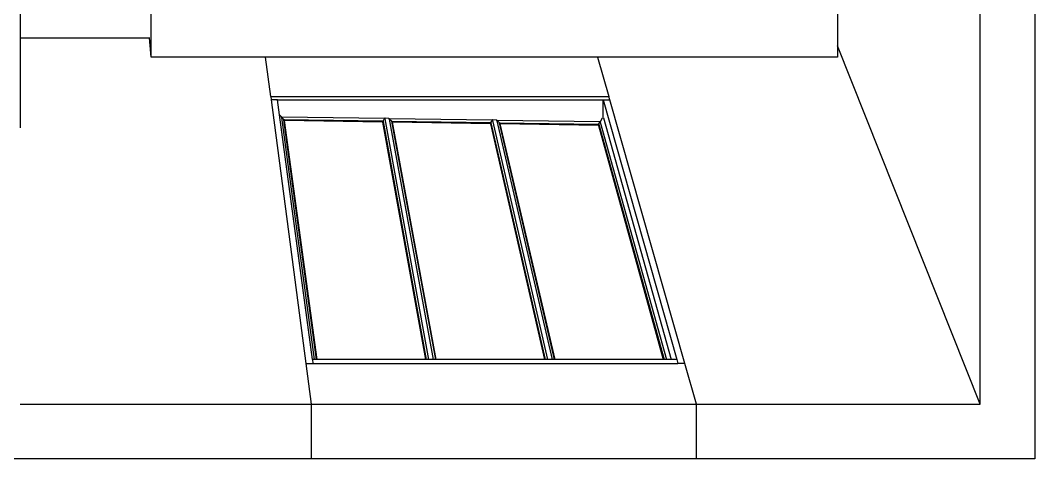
# Model space of a CAD drawing. Header units: millimetres. Extents: x -650 to 3773, y 316 to 2389.
# Drawn here: x 669.1 to 827, y 373.3 to 441.5 of the extents above; entities that cross this region are included whole.
import ezdxf

# ---------------------------------------------------------------- set-up
doc = ezdxf.new("R2010")
doc.units = ezdxf.units.MM

# ---------------------------------------------------------------- blocks, each defined once
blk = doc.blocks.new('A$C1e894cf7')
for p, q in [((0, 338.3), (769.93, 338.3)), ((769.93, 338.3), (769.93, 285.68)), ((761.45, 329.81), (436.16, 329.81)), ((761.45, 329.81), (705.7, 307.6)), ((761.45, 285.68), (761.45, 329.81)), ((678.49, 307.6), (705.7, 307.6)), ((705.7, 307.6), (707.44, 307.6)), ((707.44, 307.6), (707.44, 270.28)), ((761.45, 285.68), (755.13, 283.88)), ((769.93, 285.68), (761.45, 285.68)), ((761.45, 225.72), (761.45, 285.68)), ((769.93, 285.68), (769.93, 225.72)), ((755.13, 283.88), (714.08, 272.17)), ((714.08, 271.17), (754.51, 282.59)), ((754.51, 282.59), (755.13, 282.77)), ((754.51, 282.59), (754.51, 281.72)), ((755.13, 283.88), (755.13, 282.77)), ((755.13, 226), (755.13, 282.77)), ((716.88, 271.18), (754.51, 281.72)), ((717.56, 270.71), (754.51, 280.99)), ((754.51, 281.72), (754.51, 280.99)), ((754.51, 280.99), (754.51, 280.62)), ((717.94, 270.48), (754.51, 280.62)), ((718.09, 270.41), (754.51, 280.5)), ((754.51, 280.62), (754.51, 280.5)), ((754.51, 280.5), (754.51, 263.68)), ((707.44, 270.28), (713.59, 272.03)), ((714.08, 272.17), (713.59, 272.03)), ((713.59, 219.42), (713.59, 272.03)), ((714.08, 271.17), (714.08, 272.17)), ((707.44, 270.28), (707.44, 218.61)), ((714.08, 220.48), (714.08, 271.17)), ((716.87, 271.17), (714.08, 271.17)), ((716.87, 271.17), (716.88, 271.18)), ((717.44, 270.73), (716.87, 271.05)), ((716.88, 271.17), (716.88, 271.18)), ((717.24, 254.66), (717.49, 270.63)), ((717.49, 270.71), (717.44, 270.73)), ((717.49, 270.71), (717.53, 270.7)), ((717.52, 270.69), (717.49, 270.68)), ((717.49, 270.63), (717.49, 270.68)), ((717.52, 270.69), (717.51, 270.7)), ((717.51, 270.7), (717.53, 270.7)), ((717.58, 270.69), (717.52, 270.69)), ((717.52, 270.69), (717.52, 270.69)), ((717.53, 270.68), (717.52, 270.69)), ((717.53, 270.7), (717.56, 270.71)), ((717.53, 270.7), (717.54, 270.7)), ((717.84, 270.5), (717.53, 270.68)), ((717.54, 270.7), (717.58, 270.7)), ((717.61, 270.69), (717.6, 270.69)), ((717.66, 255.03), (717.9, 270.47)), ((717.87, 270.49), (717.84, 270.5)), ((718.09, 270.41), (717.85, 255.14)), ((717.91, 270.48), (717.87, 270.49)), ((717.9, 270.47), (717.94, 270.48)), ((717.94, 270.48), (717.91, 270.48)), ((754.51, 263.6), (717.69, 255.03)), ((717.69, 255.02), (754.51, 263.6)), ((754.51, 263.68), (717.85, 255.14)), ((754.51, 263.68), (754.51, 263.6)), ((754.51, 263.6), (754.51, 263.6)), ((754.51, 263.6), (754.51, 263.24)), ((717.3, 253.95), (754.51, 262.51)), ((717.38, 254.62), (754.51, 263.24)), ((717.69, 253.7), (754.51, 262.14)), ((717.83, 253.63), (754.51, 262.02)), ((754.51, 263.24), (754.51, 262.51)), ((754.51, 262.51), (754.51, 262.14)), ((754.51, 262.14), (754.51, 262.02)), ((754.51, 262.02), (754.51, 245.18)), ((717.24, 254.54), (717.23, 254)), ((717.24, 254.62), (717.24, 254.66)), ((717.24, 254.62), (717.26, 254.61)), ((717.24, 254.59), (717.29, 254.6)), ((717.24, 254.59), (717.24, 254.54)), ((717.26, 254.61), (717.29, 254.64)), ((717.26, 254.61), (717.27, 254.61)), ((717.28, 254.6), (717.26, 254.61)), ((717.26, 254.61), (717.26, 254.61)), ((717.27, 254.61), (717.31, 254.61)), ((717.29, 254.6), (717.28, 254.6)), ((717.29, 254.64), (717.6, 254.97)), ((717.29, 254.6), (717.31, 254.61)), ((717.34, 254.6), (717.29, 254.6)), ((717.31, 254.61), (717.38, 254.62)), ((717.31, 254.61), (717.35, 254.61)), ((717.6, 254.97), (717.64, 255.01)), ((717.64, 255.01), (717.69, 255.02)), ((717.66, 255.03), (717.66, 255.02)), ((717.69, 255.03), (717.66, 255.02)), ((717.66, 255.02), (717.66, 255.02)), ((717.69, 255.02), (717.69, 255.03)), ((716.98, 237.9), (717.23, 253.88)), ((717.23, 254), (717.23, 253.95)), ((717.23, 253.95), (717.28, 253.95)), ((717.26, 253.93), (717.23, 253.92)), ((717.23, 253.88), (717.23, 253.92)), ((717.25, 253.94), (717.28, 253.95)), ((717.26, 253.93), (717.25, 253.94)), ((717.33, 253.93), (717.26, 253.93)), ((717.26, 253.93), (717.26, 253.93)), ((717.27, 253.92), (717.26, 253.93)), ((717.58, 253.73), (717.27, 253.92)), ((717.28, 253.95), (717.31, 253.94)), ((717.28, 253.95), (717.28, 253.95)), ((717.28, 253.95), (717.3, 253.95)), ((717.4, 238.25), (717.64, 253.69)), ((717.61, 253.71), (717.58, 253.73)), ((717.83, 253.63), (717.59, 238.35)), ((717.65, 253.7), (717.61, 253.71)), ((717.64, 253.69), (717.69, 253.7)), ((717.69, 253.7), (717.65, 253.7)), ((717.12, 237.86), (754.51, 244.72)), ((754.51, 245.1), (717.43, 238.25)), ((717.45, 238.25), (754.51, 245.09)), ((754.51, 245.18), (717.59, 238.35)), ((754.51, 245.18), (754.51, 245.1)), ((754.51, 245.1), (754.51, 245.1)), ((754.51, 245.1), (754.51, 245.09)), ((754.51, 245.09), (754.51, 244.72)), ((754.51, 244.72), (754.51, 244)), ((717.04, 237.19), (754.51, 244)), ((717.44, 236.93), (754.51, 243.63)), ((717.57, 236.84), (754.51, 243.51)), ((754.51, 244), (754.51, 243.63)), ((754.51, 243.63), (754.51, 243.51)), ((754.51, 243.51), (754.51, 226.65)), ((716.72, 221.14), (716.97, 237.12)), ((716.98, 237.78), (716.97, 237.24)), ((716.97, 237.24), (716.97, 237.19)), ((716.97, 237.19), (717.02, 237.19)), ((717, 237.17), (716.97, 237.16)), ((716.97, 237.12), (716.97, 237.16)), ((716.98, 237.86), (716.98, 237.9)), ((716.98, 237.86), (717, 237.85)), ((716.98, 237.83), (717.04, 237.84)), ((716.98, 237.83), (716.98, 237.78)), ((716.99, 237.18), (717.02, 237.19)), ((717, 237.17), (716.99, 237.18)), ((717, 237.85), (717.03, 237.88)), ((717.02, 237.84), (717, 237.85)), ((717, 237.85), (717.01, 237.85)), ((717, 237.85), (717, 237.85)), ((717.07, 237.17), (717, 237.17)), ((717, 237.17), (717, 237.17)), ((717.01, 237.15), (717, 237.17)), ((717.01, 237.85), (717.07, 237.85)), ((717.32, 236.95), (717.01, 237.15)), ((717.04, 237.84), (717.02, 237.84)), ((717.02, 237.19), (717.03, 237.19)), ((717.03, 237.88), (717.34, 238.2)), ((717.03, 237.19), (717.04, 237.19)), ((717.03, 237.19), (717.04, 237.19)), ((717.04, 237.84), (717.07, 237.85)), ((717.09, 237.84), (717.04, 237.84)), ((717.07, 237.85), (717.12, 237.86)), ((717.07, 237.85), (717.1, 237.85)), ((717.14, 221.47), (717.38, 236.91)), ((717.35, 236.93), (717.32, 236.95)), ((717.57, 236.84), (717.33, 221.57)), ((717.34, 238.2), (717.38, 238.23)), ((717.39, 236.93), (717.35, 236.93)), ((717.38, 238.23), (717.43, 238.24)), ((717.38, 236.91), (717.44, 236.93)), ((717.44, 236.93), (717.39, 236.93)), ((717.4, 238.25), (717.4, 238.24)), ((717.43, 238.25), (717.4, 238.24)), ((717.4, 238.24), (717.4, 238.24)), ((717.45, 238.25), (717.43, 238.25)), ((717.43, 238.24), (717.45, 238.25)), ((754.51, 225.92), (716.42, 220.79)), ((716.86, 221.09), (754.51, 226.18)), ((754.51, 226.56), (717.18, 221.47)), ((717.21, 221.47), (754.51, 226.55)), ((754.51, 226.65), (717.33, 221.57)), ((754.51, 226.65), (754.51, 226.56)), ((754.51, 226.56), (754.51, 226.55)), ((754.51, 226.55), (754.51, 226.18)), ((754.51, 226.18), (754.51, 225.92)), ((754.51, 225.92), (755.13, 226)), ((755.13, 224.89), (755.13, 226)), ((755.13, 224.89), (761.45, 225.72)), ((761.45, 225.72), (769.93, 225.72)), ((761.45, 180.46), (761.45, 225.72)), ((769.93, 225.72), (769.93, 171.98)), ((714.08, 219.48), (755.13, 224.89)), ((716.42, 220.79), (716.67, 221.03)), ((716.67, 221.03), (716.72, 221.07)), ((716.72, 221.1), (716.72, 221.14)), ((716.72, 221.1), (716.74, 221.09)), ((716.72, 221.07), (716.8, 221.08)), ((716.74, 221.09), (716.77, 221.12)), ((716.76, 221.08), (716.74, 221.09)), ((716.74, 221.09), (716.74, 221.09)), ((716.75, 221.09), (716.81, 221.09)), ((716.75, 221.09), (716.75, 221.09)), ((716.8, 221.08), (716.76, 221.08)), ((716.77, 221.12), (717.08, 221.42)), ((716.8, 221.08), (716.82, 221.09)), ((716.85, 221.08), (716.8, 221.08)), ((716.82, 221.09), (716.83, 221.09)), ((716.83, 221.09), (716.85, 221.09)), ((716.83, 221.09), (716.86, 221.09)), ((717.08, 221.42), (717.12, 221.46)), ((717.12, 221.46), (717.17, 221.46)), ((717.14, 221.47), (717.14, 221.46)), ((717.18, 221.47), (717.14, 221.46)), ((717.14, 221.46), (717.14, 221.46)), ((717.2, 221.47), (717.17, 221.46)), ((717.2, 221.47), (717.18, 221.47)), ((717.21, 221.47), (717.2, 221.47)), ((713.59, 219.42), (707.44, 218.61)), ((713.59, 219.42), (714.08, 219.48)), ((716.42, 220.79), (714.08, 220.48)), ((714.08, 220.48), (714.08, 219.48)), ((707.44, 218.61), (707.44, 200.83)), ((707.44, 200.83), (677.7, 200.83)), ((704.45, 200.59), (704.37, 200.59)), ((707.44, 200.83), (704.45, 200.59)), ((704.45, 180.46), (704.45, 200.59)), ((694.15, 180.46), (704.45, 180.46)), ((704.45, 180.46), (718.45, 180.46))]:
    blk.add_line(p, q)

msp = doc.modelspace()

# ---------------------------------------------------------------- block references
at = {"rotation": 270}
msp.add_blockref('A$C1e894cf7', (488.68, 1143.21), dxfattribs=at)

doc.saveas('drawing.dxf')
